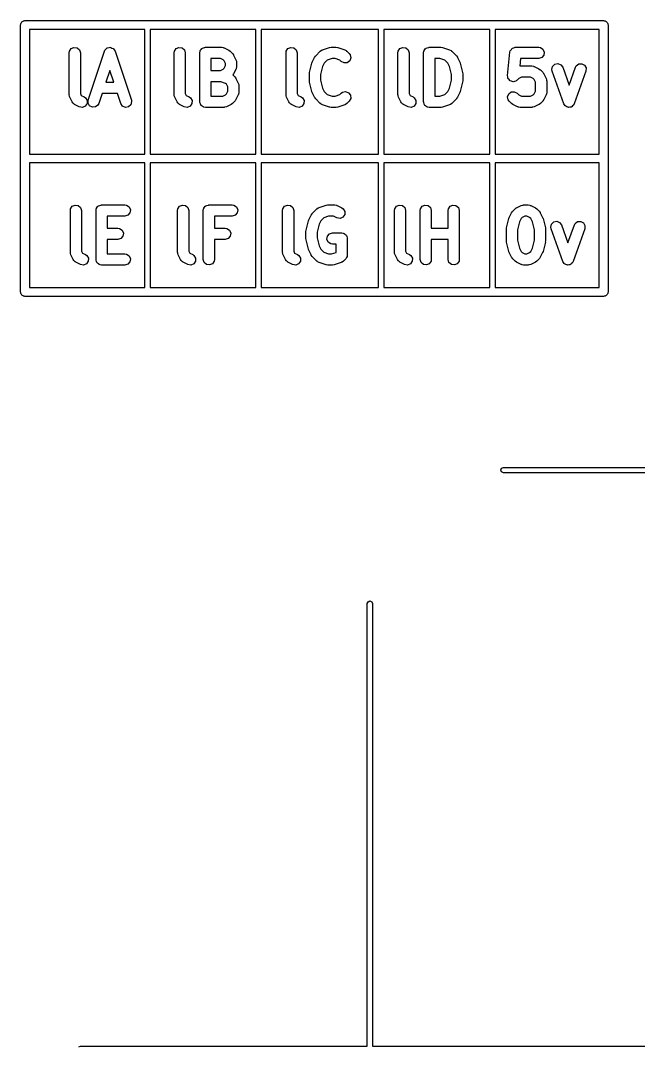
# Model space of a CAD drawing. Extents: x -3.77 to 3.77, y 0.07 to 7.77.
# Drawn here: x -1.274 to -0.727, y 6.498 to 7.406 of the extents above; entities that cross this region are included whole.
import ezdxf

# ---------------------------------------------------------------- set-up
doc = ezdxf.new("R2010")
doc.units = 0
doc.header["$MEASUREMENT"] = 0
doc.layers.add('BLACK', color=7, linetype='CONTINUOUS')

msp = doc.modelspace()

# ---------------------------------------------------------------- linework, layer by layer
at = {"layer": 'BLACK', "linetype": 'CONTINUOUS'}
for p, q in [((-1.27237, 7.40426), (-1.272, 7.40476)), ((-1.272, 7.40476), (-1.27141, 7.40495)), ((-1.27141, 7.40495), (-1.2709, 7.40532)), ((-1.2709, 7.40532), (-1.27028, 7.40532)), ((-1.27028, 7.40532), (-1.26969, 7.40551)), ((-1.26969, 7.40551), (-0.757874, 7.40551)), ((-0.757874, 7.40551), (-0.757281, 7.40532)), ((-0.757281, 7.40532), (-0.756657, 7.40532)), ((-0.756657, 7.40532), (-0.756153, 7.40495)), ((-0.756153, 7.40495), (-0.75556, 7.40476)), ((-0.75556, 7.40476), (-0.755193, 7.40426)), ((-1.27362, 7.40157), (-1.27343, 7.40217)), ((-1.27362, 7.16535), (-1.27362, 7.40157)), ((-1.27343, 7.40279), (-1.27306, 7.4033)), ((-1.27343, 7.40217), (-1.27343, 7.40279)), ((-1.27306, 7.4033), (-1.27287, 7.40389)), ((-1.27287, 7.40389), (-1.27237, 7.40426)), ((-1.26575, 7.39764), (-1.26575, 7.2874)), ((-1.16378, 7.39764), (-1.26575, 7.39764)), ((-1.16378, 7.2874), (-1.16378, 7.39764)), ((-1.15906, 7.39764), (-1.15906, 7.2874)), ((-1.06535, 7.39764), (-1.15906, 7.39764)), ((-1.06535, 7.2874), (-1.06535, 7.39764)), ((-1.06063, 7.39764), (-1.06063, 7.2874)), ((-0.957087, 7.39764), (-1.06063, 7.39764)), ((-0.957087, 7.2874), (-0.957087, 7.39764)), ((-0.952362, 7.39764), (-0.952362, 7.2874)), ((-0.858661, 7.39764), (-0.952362, 7.39764)), ((-0.858661, 7.2874), (-0.858661, 7.39764)), ((-0.853937, 7.39764), (-0.853937, 7.2874)), ((-0.761811, 7.39764), (-0.853937, 7.39764)), ((-0.761811, 7.2874), (-0.761811, 7.39764)), ((-0.755193, 7.40426), (-0.754689, 7.40389)), ((-0.754689, 7.40389), (-0.754496, 7.4033)), ((-0.754496, 7.4033), (-0.75413, 7.40279)), ((-0.75413, 7.40279), (-0.75413, 7.40217)), ((-0.75413, 7.40217), (-0.753937, 7.40157)), ((-0.753937, 7.40157), (-0.753937, 7.16535)), ((-1.23055, 7.3769), (-1.23035, 7.3783)), ((-1.23035, 7.3783), (-1.22884, 7.38063)), ((-1.22884, 7.38063), (-1.22632, 7.38178)), ((-1.22632, 7.38178), (-1.22358, 7.38138)), ((-1.22358, 7.38138), (-1.22149, 7.37956)), ((-1.22149, 7.37956), (-1.22071, 7.3769)), ((-1.2138, 7.33515), (-1.19936, 7.37846)), ((-1.19936, 7.37846), (-1.19897, 7.37925)), ((-1.19897, 7.37925), (-1.19892, 7.37942)), ((-1.19892, 7.37942), (-1.19884, 7.3795)), ((-1.19884, 7.3795), (-1.19873, 7.37972)), ((-1.19873, 7.37972), (-1.19778, 7.38048)), ((-1.19778, 7.38048), (-1.19689, 7.38131)), ((-1.19689, 7.38131), (-1.19671, 7.38134)), ((-1.19671, 7.38134), (-1.19657, 7.38146)), ((-1.19657, 7.38146), (-1.19536, 7.38158)), ((-1.19536, 7.38158), (-1.19417, 7.3818)), ((-1.19417, 7.3818), (-1.194, 7.38173)), ((-1.194, 7.38173), (-1.19381, 7.38175)), ((-1.19381, 7.38175), (-1.19273, 7.3812)), ((-1.19273, 7.3812), (-1.19161, 7.38074)), ((-1.19161, 7.38074), (-1.1915, 7.38058)), ((-1.1915, 7.38058), (-1.19134, 7.3805)), ((-1.19134, 7.3805), (-1.19072, 7.37946)), ((-1.19072, 7.37946), (-1.19003, 7.37846)), ((-1.19003, 7.37846), (-1.17559, 7.33515)), ((-1.13775, 7.3769), (-1.13755, 7.3783)), ((-1.13755, 7.3783), (-1.13604, 7.38063)), ((-1.13604, 7.38063), (-1.13352, 7.38178)), ((-1.13352, 7.38178), (-1.13078, 7.38138)), ((-1.13078, 7.38138), (-1.12869, 7.37956)), ((-1.12869, 7.37956), (-1.12791, 7.3769)), ((-1.11506, 7.3769), (-1.11486, 7.3783)), ((-1.11486, 7.3783), (-1.11467, 7.3786)), ((-1.11467, 7.3786), (-1.11462, 7.37895)), ((-1.11462, 7.37895), (-1.11393, 7.37975)), ((-1.11393, 7.37975), (-1.11336, 7.38063)), ((-1.11336, 7.38063), (-1.11303, 7.38078)), ((-1.11303, 7.38078), (-1.1128, 7.38105)), ((-1.1128, 7.38105), (-1.11179, 7.38134)), ((-1.11179, 7.38134), (-1.11084, 7.38178)), ((-1.11084, 7.38178), (-1.11048, 7.38173)), ((-1.11048, 7.38173), (-1.11014, 7.38183)), ((-1.11014, 7.38183), (-1.09571, 7.38183)), ((-1.09571, 7.38183), (-1.09431, 7.38162)), ((-1.09431, 7.38162), (-1.09394, 7.38138)), ((-1.09394, 7.38138), (-1.09351, 7.38131)), ((-1.09351, 7.38131), (-1.08938, 7.37924)), ((-1.08938, 7.37924), (-1.08822, 7.37844)), ((-1.08822, 7.37844), (-1.08818, 7.37836)), ((-1.08818, 7.37836), (-1.0881, 7.37832)), ((-1.0881, 7.37832), (-1.08604, 7.37626)), ((-1.03876, 7.3769), (-1.03856, 7.3783)), ((-1.03856, 7.3783), (-1.03706, 7.38063)), ((-1.03706, 7.38063), (-1.03453, 7.38178)), ((-1.03453, 7.38178), (-1.03179, 7.38138)), ((-1.03179, 7.38138), (-1.0297, 7.37956)), ((-1.0297, 7.37956), (-1.02892, 7.3769)), ((-1.01257, 7.3742), (-1.00845, 7.37832)), ((-1.00845, 7.37832), (-1.00732, 7.37917)), ((-1.00732, 7.37917), (-1.00689, 7.37926)), ((-1.00689, 7.37926), (-1.00652, 7.37951)), ((-1.00652, 7.37951), (-1.00034, 7.38157)), ((-1.00034, 7.38157), (-0.998948, 7.38182)), ((-0.998948, 7.38182), (-0.998864, 7.3818)), ((-0.998864, 7.3818), (-0.998781, 7.38183)), ((-0.998781, 7.38183), (-0.994657, 7.38183)), ((-0.994657, 7.38183), (-0.993259, 7.38162)), ((-0.993259, 7.38162), (-0.993187, 7.38158)), ((-0.993187, 7.38158), (-0.993101, 7.38157)), ((-0.993101, 7.38157), (-0.986914, 7.37951)), ((-0.986914, 7.37951), (-0.985652, 7.37888)), ((-0.985652, 7.37888), (-0.985377, 7.37853)), ((-0.985377, 7.37853), (-0.98499, 7.37832)), ((-0.98499, 7.37832), (-0.982928, 7.37626)), ((-0.939773, 7.3769), (-0.939571, 7.3783)), ((-0.939571, 7.3783), (-0.938068, 7.38063)), ((-0.938068, 7.38063), (-0.935545, 7.38178)), ((-0.935545, 7.38178), (-0.932803, 7.38138)), ((-0.932803, 7.38138), (-0.930711, 7.37956)), ((-0.930711, 7.37956), (-0.929931, 7.3769)), ((-0.917089, 7.3769), (-0.916886, 7.3783)), ((-0.916886, 7.3783), (-0.916693, 7.3786)), ((-0.916693, 7.3786), (-0.916642, 7.37895)), ((-0.916642, 7.37895), (-0.915953, 7.37975)), ((-0.915953, 7.37975), (-0.915383, 7.38063)), ((-0.915383, 7.38063), (-0.915059, 7.38078)), ((-0.915059, 7.38078), (-0.914826, 7.38105)), ((-0.914826, 7.38105), (-0.913817, 7.38134)), ((-0.913817, 7.38134), (-0.912861, 7.38178)), ((-0.912861, 7.38178), (-0.912509, 7.38173)), ((-0.912509, 7.38173), (-0.912167, 7.38183)), ((-0.912167, 7.38183), (-0.901856, 7.38183)), ((-0.901856, 7.38183), (-0.900458, 7.38162)), ((-0.900458, 7.38162), (-0.900386, 7.38158)), ((-0.900386, 7.38158), (-0.9003, 7.38157)), ((-0.9003, 7.38157), (-0.894113, 7.37951)), ((-0.894113, 7.37951), (-0.892851, 7.37888)), ((-0.892851, 7.37888), (-0.892576, 7.37853)), ((-0.892576, 7.37853), (-0.892189, 7.37832)), ((-0.892189, 7.37832), (-0.888065, 7.3742)), ((-0.840761, 7.37739), (-0.84042, 7.37877)), ((-0.84042, 7.37877), (-0.840354, 7.37885)), ((-0.840354, 7.37885), (-0.840339, 7.37895)), ((-0.840339, 7.37895), (-0.839495, 7.37993)), ((-0.839495, 7.37993), (-0.838693, 7.38093)), ((-0.838693, 7.38093), (-0.838593, 7.38097)), ((-0.838593, 7.38097), (-0.838523, 7.38105)), ((-0.838523, 7.38105), (-0.837289, 7.38141)), ((-0.837289, 7.38141), (-0.836069, 7.38182)), ((-0.836069, 7.38182), (-0.835966, 7.3818)), ((-0.835966, 7.3818), (-0.835864, 7.38183)), ((-0.835864, 7.38183), (-0.815242, 7.38183)), ((-0.815242, 7.38183), (-0.813844, 7.38162)), ((-0.813844, 7.38162), (-0.811516, 7.38012)), ((-0.811516, 7.38012), (-0.81037, 7.3776)), ((-0.81037, 7.3776), (-0.810767, 7.37486)), ((-1.23055, 7.33978), (-1.23055, 7.3769)), ((-1.22071, 7.3769), (-1.22071, 7.34095)), ((-1.13775, 7.33978), (-1.13775, 7.3769)), ((-1.12791, 7.3769), (-1.12791, 7.34095)), ((-1.11506, 7.3336), (-1.11506, 7.3769)), ((-1.10522, 7.37198), (-1.10522, 7.3612)), ((-1.09687, 7.37198), (-1.10522, 7.37198)), ((-1.0945, 7.3708), (-1.09687, 7.37198)), ((-1.09356, 7.36987), (-1.0945, 7.3708)), ((-1.09238, 7.36749), (-1.09356, 7.36987)), ((-1.08604, 7.37626), (-1.0852, 7.37513)), ((-1.0852, 7.37513), (-1.08518, 7.37504)), ((-1.08518, 7.37504), (-1.08512, 7.37498)), ((-1.08512, 7.37498), (-1.08306, 7.37086)), ((-1.08306, 7.37086), (-1.08261, 7.36952)), ((-1.08261, 7.36952), (-1.08266, 7.36908)), ((-1.08266, 7.36908), (-1.08254, 7.36866)), ((-1.08254, 7.36866), (-1.08254, 7.36453)), ((-1.03876, 7.33978), (-1.03876, 7.3769)), ((-1.02892, 7.3769), (-1.02892, 7.34095)), ((-1.01593, 7.36779), (-1.01559, 7.36862)), ((-1.01559, 7.36862), (-1.01556, 7.36879)), ((-1.01556, 7.36879), (-1.01349, 7.37292)), ((-1.01349, 7.37292), (-1.01269, 7.37408)), ((-1.01269, 7.37408), (-1.01261, 7.37412)), ((-1.01261, 7.37412), (-1.01257, 7.3742)), ((-1.00231, 7.37054), (-1.00505, 7.3678)), ((-0.997983, 7.37198), (-1.00231, 7.37054)), ((-0.995455, 7.37198), (-0.997983, 7.37198)), ((-0.991129, 7.37054), (-0.995455, 7.37198)), ((-0.989888, 7.3693), (-0.991129, 7.37054)), ((-0.987456, 7.36797), (-0.989888, 7.3693)), ((-0.982472, 7.36983), (-0.984692, 7.36817)), ((-0.982928, 7.37626), (-0.982083, 7.37513)), ((-0.9815, 7.37242), (-0.982472, 7.36983)), ((-0.982083, 7.37513), (-0.9815, 7.37242)), ((-0.939773, 7.33978), (-0.939773, 7.3769)), ((-0.929931, 7.3769), (-0.929931, 7.34095)), ((-0.917089, 7.3336), (-0.917089, 7.3769)), ((-0.907246, 7.37198), (-0.907246, 7.33852)), ((-0.902655, 7.37198), (-0.907246, 7.37198)), ((-0.898328, 7.37054), (-0.902655, 7.37198)), ((-0.895589, 7.3678), (-0.898328, 7.37054)), ((-0.888065, 7.3742), (-0.88722, 7.37307)), ((-0.88722, 7.37307), (-0.887202, 7.37298)), ((-0.887202, 7.37298), (-0.887143, 7.37292)), ((-0.887143, 7.37292), (-0.885081, 7.36879)), ((-0.885081, 7.36879), (-0.884798, 7.36794)), ((-0.842823, 7.35677), (-0.840761, 7.37739)), ((-0.831411, 7.37198), (-0.832086, 7.36523)), ((-0.815242, 7.37198), (-0.831411, 7.37198)), ((-0.812583, 7.37276), (-0.815242, 7.37198)), ((-0.810767, 7.37486), (-0.812583, 7.37276)), ((-1.19469, 7.36134), (-1.19818, 7.35089)), ((-1.19121, 7.35089), (-1.19469, 7.36134)), ((-1.10522, 7.3612), (-1.09687, 7.3612)), ((-1.09687, 7.3612), (-1.0945, 7.36239)), ((-1.0945, 7.36239), (-1.09356, 7.36332)), ((-1.09356, 7.36332), (-1.09238, 7.36569)), ((-1.09238, 7.36569), (-1.09238, 7.36749)), ((-1.08306, 7.36233), (-1.08512, 7.35821)), ((-1.08298, 7.36276), (-1.08306, 7.36233)), ((-1.08274, 7.36313), (-1.08298, 7.36276)), ((-1.08254, 7.36453), (-1.08274, 7.36313)), ((-1.01814, 7.35834), (-1.01799, 7.3594)), ((-1.01799, 7.35954), (-1.01593, 7.36779)), ((-1.01799, 7.3594), (-1.01799, 7.35954)), ((-1.00651, 7.36488), (-1.0083, 7.35774)), ((-1.00505, 7.3678), (-1.00651, 7.36488)), ((-0.984692, 7.36817), (-0.987456, 7.36797)), ((-0.894126, 7.36488), (-0.895589, 7.3678)), ((-0.892342, 7.35774), (-0.894126, 7.36488)), ((-0.884798, 7.36794), (-0.884708, 7.36779)), ((-0.884708, 7.36779), (-0.882646, 7.35954)), ((-0.882646, 7.35954), (-0.882539, 7.35848)), ((-0.832086, 7.36523), (-0.83174, 7.36533)), ((-0.83174, 7.36533), (-0.821429, 7.36533)), ((-0.821429, 7.36533), (-0.820031, 7.36513)), ((-0.820031, 7.36513), (-0.819661, 7.36489)), ((-0.819661, 7.36489), (-0.819228, 7.36481)), ((-0.819228, 7.36481), (-0.815103, 7.36275)), ((-0.815103, 7.36275), (-0.813944, 7.36194)), ((-0.813944, 7.36194), (-0.8139, 7.36187)), ((-0.8139, 7.36187), (-0.813824, 7.36182)), ((-0.813824, 7.36182), (-0.811762, 7.35976)), ((-0.811762, 7.35976), (-0.810917, 7.35863)), ((-0.803658, 7.3622), (-0.803025, 7.3649)), ((-0.803379, 7.36081), (-0.803658, 7.3622)), ((-0.793067, 7.33194), (-0.803379, 7.36081)), ((-0.803025, 7.3649), (-0.801036, 7.36682)), ((-0.801036, 7.36682), (-0.79832, 7.36737)), ((-0.79832, 7.36737), (-0.795738, 7.36637)), ((-0.795738, 7.36637), (-0.794109, 7.36412)), ((-0.794109, 7.36412), (-0.788433, 7.34823)), ((-0.788433, 7.34823), (-0.782756, 7.36412)), ((-0.773487, 7.36081), (-0.783798, 7.33194)), ((-0.782756, 7.36412), (-0.782095, 7.36537)), ((-0.782095, 7.36537), (-0.779897, 7.36706)), ((-0.779897, 7.36706), (-0.777136, 7.36729)), ((-0.777136, 7.36729), (-0.774687, 7.36599)), ((-0.774687, 7.36599), (-0.773327, 7.36358)), ((-0.773327, 7.36358), (-0.773487, 7.36081)), ((-1.19818, 7.35089), (-1.19121, 7.35089)), ((-1.10522, 7.35136), (-1.10522, 7.33852)), ((-1.09651, 7.35136), (-1.10522, 7.35136)), ((-1.09218, 7.34992), (-1.09651, 7.35136)), ((-1.08512, 7.35821), (-1.0857, 7.35736)), ((-1.0857, 7.35736), (-1.08398, 7.35564)), ((-1.08398, 7.35564), (-1.08313, 7.35451)), ((-1.08313, 7.35451), (-1.08311, 7.35442)), ((-1.08311, 7.35442), (-1.08306, 7.35436)), ((-1.08306, 7.35436), (-1.08099, 7.35023)), ((-1.08099, 7.35023), (-1.08055, 7.34889)), ((-1.01814, 7.35216), (-1.01814, 7.35834)), ((-1.0181, 7.35202), (-1.01814, 7.35216)), ((-1.01799, 7.35096), (-1.0181, 7.35202)), ((-1.01593, 7.34272), (-1.01799, 7.35096)), ((-1.0083, 7.35774), (-1.0083, 7.35276)), ((-1.0083, 7.35276), (-1.00651, 7.34563)), ((-0.894126, 7.34563), (-0.892342, 7.35276)), ((-0.892342, 7.35276), (-0.892342, 7.35774)), ((-0.882646, 7.35096), (-0.884708, 7.34272)), ((-0.882499, 7.35216), (-0.882652, 7.35111)), ((-0.882652, 7.35111), (-0.882646, 7.35096)), ((-0.882539, 7.35848), (-0.882499, 7.35834)), ((-0.882499, 7.35834), (-0.882499, 7.35216)), ((-0.842618, 7.35568), (-0.842823, 7.35677)), ((-0.842539, 7.35457), (-0.842618, 7.35568)), ((-0.842365, 7.35433), (-0.842539, 7.35457)), ((-0.842312, 7.35405), (-0.842365, 7.35433)), ((-0.841548, 7.35324), (-0.842312, 7.35405)), ((-0.840881, 7.35235), (-0.841548, 7.35324)), ((-0.840609, 7.35224), (-0.840881, 7.35235)), ((-0.84041, 7.35203), (-0.840609, 7.35224)), ((-0.83933, 7.35177), (-0.84041, 7.35203)), ((-0.838287, 7.35137), (-0.83933, 7.35177)), ((-0.838003, 7.35144), (-0.838287, 7.35137)), ((-0.837721, 7.35137), (-0.838003, 7.35144)), ((-0.836667, 7.35172), (-0.837721, 7.35137)), ((-0.835578, 7.35196), (-0.836667, 7.35172)), ((-0.835247, 7.3522), (-0.835578, 7.35196)), ((-0.835098, 7.35226), (-0.835247, 7.3522)), ((-0.834977, 7.35241), (-0.835098, 7.35226)), ((-0.834447, 7.3528), (-0.834977, 7.35241)), ((-0.832949, 7.3543), (-0.834447, 7.3528)), ((-0.830578, 7.35549), (-0.832949, 7.3543)), ((-0.82259, 7.35549), (-0.830578, 7.35549)), ((-0.820219, 7.3543), (-0.82259, 7.35549)), ((-0.819286, 7.35337), (-0.820219, 7.3543)), ((-0.818101, 7.351), (-0.819286, 7.35337)), ((-0.818101, 7.34301), (-0.818101, 7.351)), ((-0.810917, 7.35863), (-0.810899, 7.35855)), ((-0.810899, 7.35855), (-0.81084, 7.35848)), ((-0.81084, 7.35848), (-0.808778, 7.35436)), ((-0.808778, 7.35436), (-0.808334, 7.35302)), ((-0.808334, 7.35302), (-0.808382, 7.35258)), ((-0.808382, 7.35258), (-0.808258, 7.35216)), ((-0.808258, 7.35216), (-0.808258, 7.34185)), ((-1.0915, 7.34924), (-1.09218, 7.34992)), ((-1.09032, 7.34687), (-1.0915, 7.34924)), ((-1.0915, 7.34064), (-1.09032, 7.34301)), ((-1.09032, 7.34301), (-1.09032, 7.34687)), ((-1.08047, 7.34185), (-1.08068, 7.34045)), ((-1.08055, 7.34889), (-1.0806, 7.34846)), ((-1.0806, 7.34846), (-1.08047, 7.34803)), ((-1.08047, 7.34803), (-1.08047, 7.34185)), ((-1.01584, 7.34256), (-1.01593, 7.34272)), ((-1.01556, 7.34171), (-1.01584, 7.34256)), ((-1.01349, 7.33758), (-1.01556, 7.34171)), ((-1.00651, 7.34563), (-1.00505, 7.3427)), ((-1.00505, 7.3427), (-1.00231, 7.33996)), ((-0.991129, 7.33996), (-0.989888, 7.3412)), ((-0.989888, 7.3412), (-0.988756, 7.34205)), ((-0.988756, 7.34205), (-0.986048, 7.34263)), ((-0.986048, 7.34263), (-0.983453, 7.34166)), ((-0.983453, 7.34166), (-0.981795, 7.33944)), ((-0.898328, 7.33996), (-0.895589, 7.3427)), ((-0.895589, 7.3427), (-0.894126, 7.34563)), ((-0.885081, 7.34171), (-0.887143, 7.33758)), ((-0.885049, 7.34188), (-0.885081, 7.34171)), ((-0.884708, 7.34272), (-0.885049, 7.34188)), ((-0.841862, 7.34068), (-0.839642, 7.34233)), ((-0.839642, 7.34233), (-0.836878, 7.34253)), ((-0.836878, 7.34253), (-0.834447, 7.3412)), ((-0.834447, 7.3412), (-0.832949, 7.3397)), ((-0.819286, 7.34064), (-0.818101, 7.34301)), ((-0.808258, 7.34185), (-0.808461, 7.34045)), ((-1.23043, 7.33936), (-1.23055, 7.33978)), ((-1.23047, 7.33892), (-1.23043, 7.33936)), ((-1.23003, 7.33758), (-1.23047, 7.33892)), ((-1.22797, 7.33346), (-1.23003, 7.33758)), ((-1.22737, 7.33282), (-1.22797, 7.33346)), ((-1.22693, 7.33206), (-1.22737, 7.33282)), ((-1.2262, 7.33156), (-1.22693, 7.33206)), ((-1.22071, 7.34095), (-1.2199, 7.33933)), ((-1.2199, 7.33933), (-1.21724, 7.338)), ((-1.21724, 7.338), (-1.21608, 7.33719)), ((-1.21477, 7.33204), (-1.21636, 7.32976)), ((-1.21608, 7.33719), (-1.21467, 7.33481)), ((-1.21467, 7.33481), (-1.21477, 7.33204)), ((-1.2139, 7.33239), (-1.2138, 7.33515)), ((-1.21249, 7.33), (-1.2139, 7.33239)), ((-1.20446, 7.33204), (-1.2051, 7.33078)), ((-1.20146, 7.34105), (-1.20446, 7.33204)), ((-1.18793, 7.34105), (-1.20146, 7.34105)), ((-1.18493, 7.33204), (-1.18793, 7.34105)), ((-1.18335, 7.32977), (-1.18493, 7.33204)), ((-1.17534, 7.33376), (-1.17603, 7.33108)), ((-1.17559, 7.33515), (-1.17534, 7.33376)), ((-1.13762, 7.33936), (-1.13775, 7.33978)), ((-1.13767, 7.33892), (-1.13762, 7.33936)), ((-1.13723, 7.33758), (-1.13767, 7.33892)), ((-1.13517, 7.33346), (-1.13723, 7.33758)), ((-1.13457, 7.33282), (-1.13517, 7.33346)), ((-1.13413, 7.33206), (-1.13457, 7.33282)), ((-1.1334, 7.33156), (-1.13413, 7.33206)), ((-1.12791, 7.34095), (-1.1271, 7.33933)), ((-1.1271, 7.33933), (-1.12444, 7.338)), ((-1.12444, 7.338), (-1.12328, 7.33719)), ((-1.12197, 7.33204), (-1.12355, 7.32976)), ((-1.12328, 7.33719), (-1.12187, 7.33481)), ((-1.12187, 7.33481), (-1.12197, 7.33204)), ((-1.11496, 7.33326), (-1.11506, 7.3336)), ((-1.11501, 7.3329), (-1.11496, 7.33326)), ((-1.11458, 7.33195), (-1.11501, 7.3329)), ((-1.10522, 7.33852), (-1.09481, 7.33852)), ((-1.09481, 7.33852), (-1.09244, 7.3397)), ((-1.09244, 7.3397), (-1.0915, 7.34064)), ((-1.08604, 7.33218), (-1.08717, 7.33134)), ((-1.08398, 7.33424), (-1.08604, 7.33218)), ((-1.08394, 7.33432), (-1.08398, 7.33424)), ((-1.08386, 7.33436), (-1.08394, 7.33432)), ((-1.08306, 7.33552), (-1.08386, 7.33436)), ((-1.08099, 7.33965), (-1.08306, 7.33552)), ((-1.08092, 7.34008), (-1.08099, 7.33965)), ((-1.08068, 7.34045), (-1.08092, 7.34008)), ((-1.03864, 7.33936), (-1.03876, 7.33978)), ((-1.03869, 7.33892), (-1.03864, 7.33936)), ((-1.03824, 7.33758), (-1.03869, 7.33892)), ((-1.03618, 7.33346), (-1.03824, 7.33758)), ((-1.03558, 7.33282), (-1.03618, 7.33346)), ((-1.03514, 7.33206), (-1.03558, 7.33282)), ((-1.03442, 7.33156), (-1.03514, 7.33206)), ((-1.02892, 7.34095), (-1.02811, 7.33933)), ((-1.02811, 7.33933), (-1.02545, 7.338)), ((-1.02545, 7.338), (-1.02429, 7.33719)), ((-1.02298, 7.33204), (-1.02457, 7.32976)), ((-1.02429, 7.33719), (-1.02288, 7.33481)), ((-1.02288, 7.33481), (-1.02298, 7.33204)), ((-1.01344, 7.33752), (-1.01349, 7.33758)), ((-1.01342, 7.33744), (-1.01344, 7.33752)), ((-1.01257, 7.3363), (-1.01342, 7.33744)), ((-1.00845, 7.33218), (-1.01257, 7.3363)), ((-1.00806, 7.33197), (-1.00845, 7.33218)), ((-1.00231, 7.33996), (-0.997983, 7.33852)), ((-0.997983, 7.33852), (-0.995455, 7.33852)), ((-0.995455, 7.33852), (-0.991129, 7.33996)), ((-0.98499, 7.33218), (-0.986122, 7.33134)), ((-0.982928, 7.33424), (-0.98499, 7.33218)), ((-0.9816, 7.33667), (-0.982928, 7.33424)), ((-0.981795, 7.33944), (-0.9816, 7.33667)), ((-0.939649, 7.33936), (-0.939773, 7.33978)), ((-0.939697, 7.33892), (-0.939649, 7.33936)), ((-0.939254, 7.33758), (-0.939697, 7.33892)), ((-0.937191, 7.33346), (-0.939254, 7.33758)), ((-0.936595, 7.33282), (-0.937191, 7.33346)), ((-0.93615, 7.33206), (-0.936595, 7.33282)), ((-0.935428, 7.33156), (-0.93615, 7.33206)), ((-0.929931, 7.34095), (-0.929122, 7.33933)), ((-0.929122, 7.33933), (-0.926464, 7.338)), ((-0.926464, 7.338), (-0.925305, 7.33719)), ((-0.923997, 7.33204), (-0.925579, 7.32976)), ((-0.925305, 7.33719), (-0.923895, 7.33481)), ((-0.923895, 7.33481), (-0.923997, 7.33204)), ((-0.916988, 7.33326), (-0.917089, 7.3336)), ((-0.917039, 7.3329), (-0.916988, 7.33326)), ((-0.916604, 7.33195), (-0.917039, 7.3329)), ((-0.907246, 7.33852), (-0.902655, 7.33852)), ((-0.902655, 7.33852), (-0.898328, 7.33996)), ((-0.892189, 7.33218), (-0.893321, 7.33134)), ((-0.888065, 7.3363), (-0.892189, 7.33218)), ((-0.888024, 7.33638), (-0.888065, 7.3363)), ((-0.887949, 7.33642), (-0.888024, 7.33638)), ((-0.887143, 7.33758), (-0.887949, 7.33642)), ((-0.842835, 7.33808), (-0.841862, 7.34068)), ((-0.842251, 7.33537), (-0.842835, 7.33808)), ((-0.841406, 7.33424), (-0.842251, 7.33537)), ((-0.839344, 7.33218), (-0.841406, 7.33424)), ((-0.839269, 7.33214), (-0.839344, 7.33218)), ((-0.839225, 7.33206), (-0.839269, 7.33214)), ((-0.838065, 7.33126), (-0.839225, 7.33206)), ((-0.832949, 7.3397), (-0.830578, 7.33852)), ((-0.830578, 7.33852), (-0.82259, 7.33852)), ((-0.82259, 7.33852), (-0.820219, 7.3397)), ((-0.820219, 7.3397), (-0.819286, 7.34064)), ((-0.813824, 7.33218), (-0.814956, 7.33134)), ((-0.811762, 7.33424), (-0.813824, 7.33218)), ((-0.811721, 7.33432), (-0.811762, 7.33424)), ((-0.811646, 7.33436), (-0.811721, 7.33432)), ((-0.81084, 7.33552), (-0.811646, 7.33436)), ((-0.808778, 7.33965), (-0.81084, 7.33552)), ((-0.8087, 7.34008), (-0.808778, 7.33965)), ((-0.808461, 7.34045), (-0.8087, 7.34008)), ((-1.22608, 7.33143), (-1.2262, 7.33156)), ((-1.22597, 7.3314), (-1.22608, 7.33143)), ((-1.22577, 7.33126), (-1.22597, 7.3314)), ((-1.22164, 7.3292), (-1.22577, 7.33126)), ((-1.21892, 7.3287), (-1.22164, 7.3292)), ((-1.21636, 7.32976), (-1.21892, 7.3287)), ((-1.21001, 7.32876), (-1.21249, 7.33)), ((-1.20726, 7.32905), (-1.21001, 7.32876)), ((-1.2051, 7.33078), (-1.20726, 7.32905)), ((-1.18079, 7.3287), (-1.18335, 7.32977)), ((-1.17806, 7.32919), (-1.18079, 7.3287)), ((-1.17603, 7.33108), (-1.17806, 7.32919)), ((-1.13328, 7.33143), (-1.1334, 7.33156)), ((-1.13317, 7.3314), (-1.13328, 7.33143)), ((-1.13297, 7.33126), (-1.13317, 7.3314)), ((-1.12884, 7.3292), (-1.13297, 7.33126)), ((-1.12611, 7.3287), (-1.12884, 7.3292)), ((-1.12355, 7.32976), (-1.12611, 7.3287)), ((-1.11428, 7.33094), (-1.11458, 7.33195)), ((-1.11402, 7.33071), (-1.11428, 7.33094)), ((-1.11387, 7.33038), (-1.11402, 7.33071)), ((-1.11298, 7.32981), (-1.11387, 7.33038)), ((-1.11219, 7.32912), (-1.11298, 7.32981)), ((-1.11184, 7.32907), (-1.11219, 7.32912)), ((-1.11154, 7.32888), (-1.11184, 7.32907)), ((-1.11014, 7.32868), (-1.11154, 7.32888)), ((-1.09364, 7.32868), (-1.11014, 7.32868)), ((-1.09322, 7.3288), (-1.09364, 7.32868)), ((-1.09278, 7.32875), (-1.09322, 7.3288)), ((-1.09144, 7.3292), (-1.09278, 7.32875)), ((-1.08732, 7.33126), (-1.09144, 7.3292)), ((-1.08726, 7.33132), (-1.08732, 7.33126)), ((-1.08717, 7.33134), (-1.08726, 7.33132)), ((-1.03429, 7.33143), (-1.03442, 7.33156)), ((-1.03419, 7.3314), (-1.03429, 7.33143)), ((-1.03398, 7.33126), (-1.03419, 7.3314)), ((-1.02985, 7.3292), (-1.03398, 7.33126)), ((-1.02713, 7.3287), (-1.02985, 7.3292)), ((-1.02457, 7.32976), (-1.02713, 7.3287)), ((-1.00779, 7.33163), (-1.00806, 7.33197)), ((-1.00652, 7.33099), (-1.00779, 7.33163)), ((-1.00034, 7.32893), (-1.00652, 7.33099)), ((-1.00025, 7.32893), (-1.00034, 7.32893)), ((-1.00018, 7.32888), (-1.00025, 7.32893)), ((-0.998781, 7.32868), (-1.00018, 7.32888)), ((-0.994657, 7.32868), (-0.998781, 7.32868)), ((-0.994574, 7.3287), (-0.994657, 7.32868)), ((-0.994491, 7.32868), (-0.994574, 7.3287)), ((-0.993101, 7.32893), (-0.994491, 7.32868)), ((-0.986914, 7.33099), (-0.993101, 7.32893)), ((-0.986552, 7.33124), (-0.986914, 7.33099)), ((-0.986122, 7.33134), (-0.986552, 7.33124)), ((-0.935305, 7.33143), (-0.935428, 7.33156)), ((-0.935198, 7.3314), (-0.935305, 7.33143)), ((-0.934991, 7.33126), (-0.935198, 7.3314)), ((-0.930866, 7.3292), (-0.934991, 7.33126)), ((-0.928139, 7.3287), (-0.930866, 7.3292)), ((-0.925579, 7.32976), (-0.928139, 7.3287)), ((-0.916309, 7.33094), (-0.916604, 7.33195)), ((-0.91604, 7.33071), (-0.916309, 7.33094)), ((-0.915893, 7.33038), (-0.91604, 7.33071)), ((-0.91501, 7.32981), (-0.915893, 7.33038)), ((-0.914216, 7.32912), (-0.91501, 7.32981)), ((-0.913864, 7.32907), (-0.914216, 7.32912)), ((-0.913565, 7.32888), (-0.913864, 7.32907)), ((-0.912167, 7.32868), (-0.913565, 7.32888)), ((-0.901856, 7.32868), (-0.912167, 7.32868)), ((-0.901773, 7.3287), (-0.901856, 7.32868)), ((-0.90169, 7.32868), (-0.901773, 7.3287)), ((-0.9003, 7.32893), (-0.90169, 7.32868)), ((-0.894113, 7.33099), (-0.9003, 7.32893)), ((-0.893751, 7.33124), (-0.894113, 7.33099)), ((-0.893321, 7.33134), (-0.893751, 7.33124)), ((-0.833941, 7.3292), (-0.838065, 7.33126)), ((-0.833507, 7.32912), (-0.833941, 7.3292)), ((-0.833138, 7.32888), (-0.833507, 7.32912)), ((-0.83174, 7.32868), (-0.833138, 7.32888)), ((-0.821429, 7.32868), (-0.83174, 7.32868)), ((-0.821006, 7.3288), (-0.821429, 7.32868)), ((-0.820569, 7.32875), (-0.821006, 7.3288)), ((-0.819228, 7.3292), (-0.820569, 7.32875)), ((-0.815103, 7.33126), (-0.819228, 7.3292)), ((-0.81504, 7.33132), (-0.815103, 7.33126)), ((-0.814956, 7.33134), (-0.81504, 7.33132)), ((-0.792413, 7.33104), (-0.793067, 7.33194)), ((-0.791867, 7.33007), (-0.792413, 7.33104)), ((-0.79161, 7.32994), (-0.791867, 7.33007)), ((-0.791439, 7.3297), (-0.79161, 7.32994)), ((-0.790402, 7.3293), (-0.791439, 7.3297)), ((-0.789418, 7.32878), (-0.790402, 7.3293)), ((-0.789128, 7.3288), (-0.789418, 7.32878)), ((-0.788857, 7.32869), (-0.789128, 7.3288)), ((-0.787766, 7.32891), (-0.788857, 7.32869)), ((-0.786657, 7.32901), (-0.787766, 7.32891)), ((-0.786426, 7.32918), (-0.786657, 7.32901)), ((-0.786141, 7.32924), (-0.786426, 7.32918)), ((-0.785342, 7.33002), (-0.786141, 7.32924)), ((-0.784459, 7.33069), (-0.785342, 7.33002)), ((-0.784265, 7.33106), (-0.784459, 7.33069)), ((-0.784151, 7.33117), (-0.784265, 7.33106)), ((-0.784107, 7.33136), (-0.784151, 7.33117)), ((-0.783798, 7.33194), (-0.784107, 7.33136)), ((-1.26575, 7.2874), (-1.16378, 7.2874)), ((-1.15906, 7.2874), (-1.06535, 7.2874)), ((-1.06063, 7.2874), (-0.957087, 7.2874)), ((-0.952362, 7.2874), (-0.858661, 7.2874)), ((-0.853937, 7.2874), (-0.761811, 7.2874)), ((-1.26575, 7.27953), (-1.26575, 7.16929)), ((-1.16378, 7.27953), (-1.26575, 7.27953)), ((-1.16378, 7.16929), (-1.16378, 7.27953)), ((-1.15906, 7.27953), (-1.15906, 7.16929)), ((-1.06535, 7.27953), (-1.15906, 7.27953)), ((-1.06535, 7.16929), (-1.06535, 7.27953)), ((-1.06063, 7.27953), (-1.06063, 7.16929)), ((-0.957087, 7.27953), (-1.06063, 7.27953)), ((-0.957087, 7.16929), (-0.957087, 7.27953)), ((-0.952362, 7.27953), (-0.952362, 7.16929)), ((-0.858661, 7.27953), (-0.952362, 7.27953)), ((-0.858661, 7.16929), (-0.858661, 7.27953)), ((-0.853937, 7.27953), (-0.853937, 7.16929)), ((-0.761811, 7.27953), (-0.853937, 7.27953)), ((-0.761811, 7.16929), (-0.761811, 7.27953)), ((-1.22781, 7.24118), (-1.22529, 7.24233)), ((-1.22529, 7.24233), (-1.22255, 7.24193)), ((-1.22255, 7.24193), (-1.22046, 7.24011)), ((-1.20513, 7.24118), (-1.2048, 7.24133)), ((-1.2048, 7.24133), (-1.20457, 7.2416)), ((-1.20457, 7.2416), (-1.20356, 7.24189)), ((-1.20356, 7.24189), (-1.20261, 7.24233)), ((-1.20261, 7.24233), (-1.20225, 7.24228)), ((-1.20225, 7.24228), (-1.20191, 7.24238)), ((-1.20191, 7.24238), (-1.18129, 7.24238)), ((-1.18129, 7.24238), (-1.17989, 7.24217)), ((-1.17989, 7.24217), (-1.17756, 7.24067)), ((-1.13295, 7.24118), (-1.13043, 7.24233)), ((-1.13043, 7.24233), (-1.12769, 7.24193)), ((-1.12769, 7.24193), (-1.12559, 7.24011)), ((-1.11026, 7.24118), (-1.10994, 7.24133)), ((-1.10994, 7.24133), (-1.10971, 7.2416)), ((-1.10971, 7.2416), (-1.1087, 7.24189)), ((-1.1087, 7.24189), (-1.10774, 7.24233)), ((-1.10774, 7.24233), (-1.10739, 7.24228)), ((-1.10739, 7.24228), (-1.10705, 7.24238)), ((-1.10705, 7.24238), (-1.08643, 7.24238)), ((-1.08643, 7.24238), (-1.08503, 7.24217)), ((-1.08503, 7.24217), (-1.0827, 7.24067)), ((-1.04015, 7.24118), (-1.03763, 7.24233)), ((-1.03763, 7.24233), (-1.03488, 7.24193)), ((-1.03488, 7.24193), (-1.03279, 7.24011)), ((-1.00962, 7.24006), (-1.00343, 7.24212)), ((-1.00343, 7.24212), (-1.00204, 7.24237)), ((-1.00204, 7.24237), (-1.00196, 7.24235)), ((-1.00196, 7.24235), (-1.00187, 7.24238)), ((-1.00187, 7.24238), (-0.995688, 7.24238)), ((-0.995688, 7.24238), (-0.99429, 7.24217)), ((-0.99429, 7.24217), (-0.993921, 7.24194)), ((-0.993921, 7.24194), (-0.993487, 7.24186)), ((-0.993487, 7.24186), (-0.989363, 7.2398)), ((-0.941161, 7.24118), (-0.938639, 7.24233)), ((-0.938639, 7.24233), (-0.935897, 7.24193)), ((-0.935897, 7.24193), (-0.933804, 7.24011)), ((-0.918476, 7.24118), (-0.915954, 7.24233)), ((-0.915954, 7.24233), (-0.913212, 7.24193)), ((-0.913212, 7.24193), (-0.911119, 7.24011)), ((-0.893729, 7.24118), (-0.891207, 7.24233)), ((-0.891207, 7.24233), (-0.888465, 7.24193)), ((-0.888465, 7.24193), (-0.886372, 7.24011)), ((-0.834972, 7.2398), (-0.830847, 7.24186)), ((-0.830847, 7.24186), (-0.829507, 7.2423)), ((-0.829507, 7.2423), (-0.829069, 7.24225)), ((-0.829069, 7.24225), (-0.828646, 7.24238)), ((-0.828646, 7.24238), (-0.824522, 7.24238)), ((-0.824522, 7.24238), (-0.823124, 7.24217)), ((-0.823124, 7.24217), (-0.822754, 7.24194)), ((-0.822754, 7.24194), (-0.822321, 7.24186)), ((-0.822321, 7.24186), (-0.818197, 7.2398)), ((-1.22952, 7.23746), (-1.22932, 7.23885)), ((-1.22952, 7.20034), (-1.22952, 7.23746)), ((-1.22932, 7.23885), (-1.22781, 7.24118)), ((-1.22046, 7.24011), (-1.21968, 7.23746)), ((-1.21968, 7.23746), (-1.21968, 7.2015)), ((-1.20683, 7.23746), (-1.20663, 7.23885)), ((-1.20683, 7.19415), (-1.20683, 7.23746)), ((-1.20663, 7.23885), (-1.20644, 7.23915)), ((-1.20644, 7.23915), (-1.20639, 7.2395)), ((-1.20639, 7.2395), (-1.2057, 7.2403)), ((-1.2057, 7.2403), (-1.20513, 7.24118)), ((-1.18129, 7.23253), (-1.19699, 7.23253)), ((-1.19699, 7.23253), (-1.19699, 7.22175)), ((-1.17863, 7.23331), (-1.18129, 7.23253)), ((-1.17682, 7.23541), (-1.17863, 7.23331)), ((-1.17756, 7.24067), (-1.17642, 7.23815)), ((-1.17642, 7.23815), (-1.17682, 7.23541)), ((-1.13466, 7.23746), (-1.13445, 7.23885)), ((-1.13466, 7.20034), (-1.13466, 7.23746)), ((-1.13445, 7.23885), (-1.13295, 7.24118)), ((-1.12559, 7.24011), (-1.12481, 7.23746)), ((-1.12481, 7.23746), (-1.12481, 7.2015)), ((-1.11197, 7.23746), (-1.11177, 7.23885)), ((-1.11197, 7.19415), (-1.11197, 7.23746)), ((-1.11177, 7.23885), (-1.11157, 7.23915)), ((-1.11157, 7.23915), (-1.11152, 7.2395)), ((-1.11152, 7.2395), (-1.11083, 7.2403)), ((-1.11083, 7.2403), (-1.11026, 7.24118)), ((-1.08643, 7.23253), (-1.10213, 7.23253)), ((-1.10213, 7.23253), (-1.10213, 7.22175)), ((-1.08377, 7.23331), (-1.08643, 7.23253)), ((-1.08195, 7.23541), (-1.08377, 7.23331)), ((-1.0827, 7.24067), (-1.08155, 7.23815)), ((-1.08155, 7.23815), (-1.08195, 7.23541)), ((-1.04185, 7.23746), (-1.04165, 7.23885)), ((-1.04185, 7.20034), (-1.04185, 7.23746)), ((-1.04165, 7.23885), (-1.04015, 7.24118)), ((-1.03279, 7.24011), (-1.03201, 7.23746)), ((-1.03201, 7.23746), (-1.03201, 7.2015)), ((-1.01865, 7.22935), (-1.01659, 7.23347)), ((-1.01659, 7.23347), (-1.01578, 7.23463)), ((-1.01578, 7.23463), (-1.01571, 7.23467)), ((-1.01571, 7.23467), (-1.01567, 7.23475)), ((-1.01567, 7.23475), (-1.01154, 7.23887)), ((-1.01154, 7.23887), (-1.01041, 7.23972)), ((-1.01041, 7.23972), (-1.00998, 7.23981)), ((-1.00998, 7.23981), (-1.00962, 7.24006)), ((-1.00108, 7.23253), (-1.0054, 7.23109)), ((-0.99685, 7.23253), (-1.00108, 7.23253)), ((-0.993764, 7.23099), (-0.99685, 7.23253)), ((-0.989363, 7.2398), (-0.988203, 7.23899)), ((-0.986896, 7.23384), (-0.988478, 7.23156)), ((-0.988203, 7.23899), (-0.986793, 7.2366)), ((-0.986793, 7.2366), (-0.986896, 7.23384)), ((-0.942867, 7.23746), (-0.942664, 7.23885)), ((-0.942867, 7.20034), (-0.942867, 7.23746)), ((-0.942664, 7.23885), (-0.941161, 7.24118)), ((-0.933804, 7.24011), (-0.933024, 7.23746)), ((-0.933024, 7.23746), (-0.933024, 7.2015)), ((-0.920182, 7.23746), (-0.919979, 7.23885)), ((-0.920182, 7.19415), (-0.920182, 7.23746)), ((-0.919979, 7.23885), (-0.918476, 7.24118)), ((-0.911119, 7.24011), (-0.910339, 7.23746)), ((-0.910339, 7.23746), (-0.910339, 7.22175)), ((-0.895435, 7.23746), (-0.895232, 7.23885)), ((-0.895435, 7.22175), (-0.895435, 7.23746)), ((-0.895232, 7.23885), (-0.893729, 7.24118)), ((-0.886372, 7.24011), (-0.885592, 7.23746)), ((-0.885592, 7.23746), (-0.885592, 7.19415)), ((-0.841297, 7.23141), (-0.839235, 7.23553)), ((-0.839235, 7.23553), (-0.838429, 7.23669)), ((-0.838429, 7.23669), (-0.838354, 7.23674)), ((-0.838354, 7.23674), (-0.838313, 7.23681)), ((-0.838313, 7.23681), (-0.836251, 7.23887)), ((-0.836251, 7.23887), (-0.835119, 7.23972)), ((-0.835119, 7.23972), (-0.835035, 7.23974)), ((-0.835035, 7.23974), (-0.834972, 7.2398)), ((-0.827485, 7.23253), (-0.829856, 7.23135)), ((-0.825684, 7.23253), (-0.827485, 7.23253)), ((-0.823313, 7.23135), (-0.825684, 7.23253)), ((-0.818197, 7.2398), (-0.817037, 7.23899)), ((-0.817037, 7.23899), (-0.816993, 7.23891)), ((-0.816993, 7.23891), (-0.816918, 7.23887)), ((-0.816918, 7.23887), (-0.814855, 7.23681)), ((-0.814855, 7.23681), (-0.81401, 7.23568)), ((-0.81401, 7.23568), (-0.813992, 7.2356)), ((-0.813992, 7.2356), (-0.813934, 7.23553)), ((-0.813934, 7.23553), (-0.811871, 7.23141)), ((-1.02108, 7.22009), (-1.01902, 7.22834)), ((-1.01902, 7.22834), (-1.01868, 7.22917)), ((-1.01868, 7.22917), (-1.01865, 7.22935)), ((-1.0096, 7.22543), (-1.01139, 7.21829)), ((-1.00814, 7.22835), (-1.0096, 7.22543)), ((-1.0054, 7.23109), (-1.00814, 7.22835)), ((-0.991038, 7.2305), (-0.993764, 7.23099)), ((-0.988478, 7.23156), (-0.991038, 7.2305)), ((-0.843732, 7.22215), (-0.84167, 7.2304)), ((-0.84167, 7.2304), (-0.841329, 7.23123)), ((-0.841329, 7.23123), (-0.841297, 7.23141)), ((-0.832252, 7.22749), (-0.834036, 7.22035)), ((-0.830789, 7.23042), (-0.832252, 7.22749)), ((-0.829856, 7.23135), (-0.830789, 7.23042)), ((-0.82238, 7.23042), (-0.823313, 7.23135)), ((-0.820916, 7.22749), (-0.82238, 7.23042)), ((-0.819132, 7.22035), (-0.820916, 7.22749)), ((-0.811871, 7.23141), (-0.811589, 7.23055)), ((-0.811589, 7.23055), (-0.811499, 7.2304)), ((-0.811499, 7.2304), (-0.809436, 7.22215)), ((-0.804689, 7.22275), (-0.804056, 7.22545)), ((-0.804056, 7.22545), (-0.802067, 7.22738)), ((-0.802067, 7.22738), (-0.799351, 7.22792)), ((-0.799351, 7.22792), (-0.796769, 7.22692)), ((-0.796769, 7.22692), (-0.79514, 7.22468)), ((-0.79514, 7.22468), (-0.789464, 7.20878)), ((-0.789464, 7.20878), (-0.783787, 7.22468)), ((-0.783787, 7.22468), (-0.783126, 7.22592)), ((-0.783126, 7.22592), (-0.780928, 7.22761)), ((-0.780928, 7.22761), (-0.778167, 7.22784)), ((-0.778167, 7.22784), (-0.775718, 7.22655)), ((-0.775718, 7.22655), (-0.774358, 7.22413)), ((-0.774358, 7.22413), (-0.774518, 7.22137)), ((-1.19699, 7.22175), (-1.18748, 7.22175)), ((-1.18748, 7.22175), (-1.18608, 7.22155)), ((-1.18608, 7.22155), (-1.18375, 7.22005)), ((-1.183, 7.21478), (-1.18482, 7.21269)), ((-1.18375, 7.22005), (-1.1826, 7.21753)), ((-1.1826, 7.21753), (-1.183, 7.21478)), ((-1.10213, 7.22175), (-1.09261, 7.22175)), ((-1.09261, 7.22175), (-1.09122, 7.22155)), ((-1.09122, 7.22155), (-1.08889, 7.22005)), ((-1.08814, 7.21478), (-1.08995, 7.21269)), ((-1.08889, 7.22005), (-1.08774, 7.21753)), ((-1.08774, 7.21753), (-1.08814, 7.21478)), ((-1.02123, 7.2189), (-1.02108, 7.21995)), ((-1.02123, 7.21271), (-1.02123, 7.2189)), ((-1.02108, 7.21995), (-1.02108, 7.22009)), ((-1.01139, 7.21829), (-1.01139, 7.21331)), ((-1.00262, 7.21202), (-1.00222, 7.21476)), ((-1.00222, 7.21476), (-1.00041, 7.21685)), ((-1.00041, 7.21685), (-0.99775, 7.21763)), ((-0.99775, 7.21763), (-0.989501, 7.21763)), ((-0.989501, 7.21763), (-0.988104, 7.21743)), ((-0.988104, 7.21743), (-0.987805, 7.21723)), ((-0.987805, 7.21723), (-0.987453, 7.21718)), ((-0.987453, 7.21718), (-0.986659, 7.21649)), ((-0.986659, 7.21649), (-0.985776, 7.21592)), ((-0.985776, 7.21592), (-0.985629, 7.2156)), ((-0.985629, 7.2156), (-0.98536, 7.21537)), ((-0.98536, 7.21537), (-0.985064, 7.21436)), ((-0.985064, 7.21436), (-0.984629, 7.2134)), ((-0.910339, 7.22175), (-0.895435, 7.22175)), ((-0.843879, 7.22096), (-0.843726, 7.22201)), ((-0.843879, 7.21065), (-0.843879, 7.22096)), ((-0.843726, 7.22201), (-0.843732, 7.22215)), ((-0.834036, 7.22035), (-0.834036, 7.21125)), ((-0.819132, 7.21125), (-0.819132, 7.22035)), ((-0.809436, 7.22215), (-0.809329, 7.22109)), ((-0.809329, 7.22109), (-0.809289, 7.22096)), ((-0.809289, 7.22096), (-0.809289, 7.21065)), ((-0.80441, 7.22137), (-0.804689, 7.22275)), ((-0.794098, 7.19249), (-0.80441, 7.22137)), ((-0.774518, 7.22137), (-0.784829, 7.19249)), ((-1.18748, 7.21191), (-1.19699, 7.21191)), ((-1.19699, 7.21191), (-1.19699, 7.19907)), ((-1.18482, 7.21269), (-1.18748, 7.21191)), ((-1.09261, 7.21191), (-1.10213, 7.21191)), ((-1.10213, 7.21191), (-1.10213, 7.19415)), ((-1.08995, 7.21269), (-1.09261, 7.21191)), ((-1.02119, 7.21257), (-1.02123, 7.21271)), ((-1.02108, 7.21152), (-1.02119, 7.21257)), ((-1.01902, 7.20327), (-1.02108, 7.21152)), ((-1.01139, 7.21331), (-1.0096, 7.20618)), ((-1.0096, 7.20618), (-1.00814, 7.20325)), ((-1.00148, 7.20949), (-1.00262, 7.21202)), ((-0.999148, 7.20799), (-1.00148, 7.20949)), ((-0.99775, 7.20779), (-0.999148, 7.20799)), ((-0.994423, 7.20779), (-0.99775, 7.20779)), ((-0.994423, 7.20045), (-0.994423, 7.20779)), ((-0.984629, 7.2134), (-0.98468, 7.21305)), ((-0.98468, 7.21305), (-0.98458, 7.21271)), ((-0.98458, 7.21271), (-0.98458, 7.19827)), ((-0.895435, 7.21191), (-0.910339, 7.21191)), ((-0.910339, 7.21191), (-0.910339, 7.19415)), ((-0.895435, 7.19415), (-0.895435, 7.21191)), ((-0.843839, 7.21051), (-0.843879, 7.21065)), ((-0.843732, 7.20945), (-0.843839, 7.21051)), ((-0.84167, 7.2012), (-0.843732, 7.20945)), ((-0.834036, 7.21125), (-0.832252, 7.20412)), ((-0.820916, 7.20412), (-0.819132, 7.21125)), ((-0.809436, 7.20945), (-0.811499, 7.2012)), ((-0.809289, 7.21065), (-0.809442, 7.20959)), ((-0.809442, 7.20959), (-0.809436, 7.20945)), ((-1.22939, 7.19991), (-1.22952, 7.20034)), ((-1.22944, 7.19948), (-1.22939, 7.19991)), ((-1.229, 7.19813), (-1.22944, 7.19948)), ((-1.22694, 7.19401), (-1.229, 7.19813)), ((-1.21968, 7.2015), (-1.21887, 7.19988)), ((-1.21887, 7.19988), (-1.21621, 7.19855)), ((-1.21621, 7.19855), (-1.21505, 7.19774)), ((-1.21505, 7.19774), (-1.21364, 7.19536)), ((-1.19699, 7.19907), (-1.18129, 7.19907)), ((-1.18129, 7.19907), (-1.17989, 7.19887)), ((-1.17989, 7.19887), (-1.17756, 7.19736)), ((-1.17756, 7.19736), (-1.17642, 7.19484)), ((-1.13453, 7.19991), (-1.13466, 7.20034)), ((-1.13458, 7.19948), (-1.13453, 7.19991)), ((-1.13414, 7.19813), (-1.13458, 7.19948)), ((-1.13207, 7.19401), (-1.13414, 7.19813)), ((-1.12481, 7.2015), (-1.124, 7.19988)), ((-1.124, 7.19988), (-1.12135, 7.19855)), ((-1.12135, 7.19855), (-1.12019, 7.19774)), ((-1.12019, 7.19774), (-1.11878, 7.19536)), ((-1.04173, 7.19991), (-1.04185, 7.20034)), ((-1.04178, 7.19948), (-1.04173, 7.19991)), ((-1.04133, 7.19813), (-1.04178, 7.19948)), ((-1.03927, 7.19401), (-1.04133, 7.19813)), ((-1.03201, 7.2015), (-1.0312, 7.19988)), ((-1.0312, 7.19988), (-1.02855, 7.19855)), ((-1.02855, 7.19855), (-1.02739, 7.19774)), ((-1.02739, 7.19774), (-1.02598, 7.19536)), ((-1.01893, 7.20311), (-1.01902, 7.20327)), ((-1.01865, 7.20226), (-1.01893, 7.20311)), ((-1.01659, 7.19813), (-1.01865, 7.20226)), ((-1.01653, 7.19807), (-1.01659, 7.19813)), ((-1.01651, 7.19799), (-1.01653, 7.19807)), ((-1.01567, 7.19686), (-1.01651, 7.19799)), ((-1.01154, 7.19273), (-1.01567, 7.19686)), ((-1.00814, 7.20325), (-1.0054, 7.20051)), ((-1.0054, 7.20051), (-1.00108, 7.19907)), ((-1.00108, 7.19907), (-0.998549, 7.19907)), ((-0.998549, 7.19907), (-0.994423, 7.20045)), ((-0.984783, 7.19688), (-0.98544, 7.19586)), ((-0.984746, 7.19713), (-0.984783, 7.19688)), ((-0.984693, 7.19722), (-0.984746, 7.19713)), ((-0.98458, 7.19827), (-0.984706, 7.19741)), ((-0.984706, 7.19741), (-0.984693, 7.19722)), ((-0.942743, 7.19991), (-0.942867, 7.20034)), ((-0.942791, 7.19948), (-0.942743, 7.19991)), ((-0.942347, 7.19813), (-0.942791, 7.19948)), ((-0.940285, 7.19401), (-0.942347, 7.19813)), ((-0.933024, 7.2015), (-0.932215, 7.19988)), ((-0.932215, 7.19988), (-0.929558, 7.19855)), ((-0.929558, 7.19855), (-0.928398, 7.19774)), ((-0.928398, 7.19774), (-0.926988, 7.19536)), ((-0.84158, 7.20105), (-0.84167, 7.2012)), ((-0.841297, 7.2002), (-0.84158, 7.20105)), ((-0.839235, 7.19607), (-0.841297, 7.2002)), ((-0.839176, 7.19601), (-0.839235, 7.19607)), ((-0.839158, 7.19593), (-0.839176, 7.19601)), ((-0.838313, 7.19479), (-0.839158, 7.19593)), ((-0.832252, 7.20412), (-0.830789, 7.20119)), ((-0.830789, 7.20119), (-0.829856, 7.20026)), ((-0.829856, 7.20026), (-0.827485, 7.19907)), ((-0.827485, 7.19907), (-0.825684, 7.19907)), ((-0.825684, 7.19907), (-0.823313, 7.20026)), ((-0.823313, 7.20026), (-0.82238, 7.20119)), ((-0.82238, 7.20119), (-0.820916, 7.20412)), ((-0.813934, 7.19607), (-0.81474, 7.19491)), ((-0.811871, 7.2002), (-0.813934, 7.19607)), ((-0.81184, 7.20037), (-0.811871, 7.2002)), ((-0.811499, 7.2012), (-0.81184, 7.20037)), ((-1.22634, 7.19337), (-1.22694, 7.19401)), ((-1.2259, 7.19262), (-1.22634, 7.19337)), ((-1.22517, 7.19211), (-1.2259, 7.19262)), ((-1.22505, 7.19198), (-1.22517, 7.19211)), ((-1.22494, 7.19195), (-1.22505, 7.19198)), ((-1.22474, 7.19181), (-1.22494, 7.19195)), ((-1.22061, 7.18975), (-1.22474, 7.19181)), ((-1.21788, 7.18926), (-1.22061, 7.18975)), ((-1.21532, 7.19032), (-1.21788, 7.18926)), ((-1.21374, 7.19259), (-1.21532, 7.19032)), ((-1.21364, 7.19536), (-1.21374, 7.19259)), ((-1.20673, 7.19381), (-1.20683, 7.19415)), ((-1.20678, 7.19346), (-1.20673, 7.19381)), ((-1.20635, 7.1925), (-1.20678, 7.19346)), ((-1.20605, 7.19149), (-1.20635, 7.1925)), ((-1.20578, 7.19126), (-1.20605, 7.19149)), ((-1.20564, 7.19093), (-1.20578, 7.19126)), ((-1.20475, 7.19036), (-1.20564, 7.19093)), ((-1.20396, 7.18967), (-1.20475, 7.19036)), ((-1.20361, 7.18962), (-1.20396, 7.18967)), ((-1.20331, 7.18943), (-1.20361, 7.18962)), ((-1.20191, 7.18923), (-1.20331, 7.18943)), ((-1.18129, 7.18923), (-1.20191, 7.18923)), ((-1.17863, 7.19001), (-1.18129, 7.18923)), ((-1.17682, 7.1921), (-1.17863, 7.19001)), ((-1.17642, 7.19484), (-1.17682, 7.1921)), ((-1.13148, 7.19337), (-1.13207, 7.19401)), ((-1.13103, 7.19262), (-1.13148, 7.19337)), ((-1.13031, 7.19211), (-1.13103, 7.19262)), ((-1.13019, 7.19198), (-1.13031, 7.19211)), ((-1.13008, 7.19195), (-1.13019, 7.19198)), ((-1.12987, 7.19181), (-1.13008, 7.19195)), ((-1.12575, 7.18975), (-1.12987, 7.19181)), ((-1.12302, 7.18926), (-1.12575, 7.18975)), ((-1.12046, 7.19032), (-1.12302, 7.18926)), ((-1.11888, 7.19259), (-1.12046, 7.19032)), ((-1.11878, 7.19536), (-1.11888, 7.19259)), ((-1.11119, 7.19149), (-1.11197, 7.19415)), ((-1.1091, 7.18967), (-1.11119, 7.19149)), ((-1.10636, 7.18928), (-1.1091, 7.18967)), ((-1.10383, 7.19042), (-1.10636, 7.18928)), ((-1.10233, 7.19275), (-1.10383, 7.19042)), ((-1.10213, 7.19415), (-1.10233, 7.19275)), ((-1.03868, 7.19337), (-1.03927, 7.19401)), ((-1.03823, 7.19262), (-1.03868, 7.19337)), ((-1.03751, 7.19211), (-1.03823, 7.19262)), ((-1.03739, 7.19198), (-1.03751, 7.19211)), ((-1.03728, 7.19195), (-1.03739, 7.19198)), ((-1.03707, 7.19181), (-1.03728, 7.19195)), ((-1.03295, 7.18975), (-1.03707, 7.19181)), ((-1.03022, 7.18926), (-1.03295, 7.18975)), ((-1.02766, 7.19032), (-1.03022, 7.18926)), ((-1.02608, 7.19259), (-1.02766, 7.19032)), ((-1.02598, 7.19536), (-1.02608, 7.19259)), ((-1.01116, 7.19252), (-1.01154, 7.19273)), ((-1.01088, 7.19218), (-1.01116, 7.19252)), ((-1.00962, 7.19154), (-1.01088, 7.19218)), ((-1.00343, 7.18948), (-1.00962, 7.19154)), ((-1.00334, 7.18948), (-1.00343, 7.18948)), ((-1.00327, 7.18943), (-1.00334, 7.18948)), ((-1.00187, 7.18923), (-1.00327, 7.18943)), ((-0.99775, 7.18923), (-1.00187, 7.18923)), ((-0.997668, 7.18925), (-0.99775, 7.18923)), ((-0.997584, 7.18923), (-0.997668, 7.18925)), ((-0.996194, 7.18948), (-0.997584, 7.18923)), ((-0.990007, 7.19154), (-0.996194, 7.18948)), ((-0.989646, 7.19179), (-0.990007, 7.19154)), ((-0.989215, 7.19189), (-0.989646, 7.19179)), ((-0.988084, 7.19273), (-0.989215, 7.19189)), ((-0.986021, 7.19479), (-0.988084, 7.19273)), ((-0.98544, 7.19586), (-0.986021, 7.19479)), ((-0.939689, 7.19337), (-0.940285, 7.19401)), ((-0.939243, 7.19262), (-0.939689, 7.19337)), ((-0.938521, 7.19211), (-0.939243, 7.19262)), ((-0.938398, 7.19198), (-0.938521, 7.19211)), ((-0.938291, 7.19195), (-0.938398, 7.19198)), ((-0.938084, 7.19181), (-0.938291, 7.19195)), ((-0.933959, 7.18975), (-0.938084, 7.19181)), ((-0.931233, 7.18926), (-0.933959, 7.18975)), ((-0.928673, 7.19032), (-0.931233, 7.18926)), ((-0.927091, 7.19259), (-0.928673, 7.19032)), ((-0.926988, 7.19536), (-0.927091, 7.19259)), ((-0.919402, 7.19149), (-0.920182, 7.19415)), ((-0.917309, 7.18967), (-0.919402, 7.19149)), ((-0.914567, 7.18928), (-0.917309, 7.18967)), ((-0.912045, 7.19042), (-0.914567, 7.18928)), ((-0.910542, 7.19275), (-0.912045, 7.19042)), ((-0.910339, 7.19415), (-0.910542, 7.19275)), ((-0.894655, 7.19149), (-0.895435, 7.19415)), ((-0.892562, 7.18967), (-0.894655, 7.19149)), ((-0.88982, 7.18928), (-0.892562, 7.18967)), ((-0.887298, 7.19042), (-0.88982, 7.18928)), ((-0.885795, 7.19275), (-0.887298, 7.19042)), ((-0.885592, 7.19415), (-0.885795, 7.19275)), ((-0.836251, 7.19273), (-0.838313, 7.19479)), ((-0.836175, 7.19269), (-0.836251, 7.19273)), ((-0.836131, 7.19262), (-0.836175, 7.19269)), ((-0.834972, 7.19181), (-0.836131, 7.19262)), ((-0.830847, 7.18975), (-0.834972, 7.19181)), ((-0.830414, 7.18967), (-0.830847, 7.18975)), ((-0.830044, 7.18943), (-0.830414, 7.18967)), ((-0.828646, 7.18923), (-0.830044, 7.18943)), ((-0.824522, 7.18923), (-0.828646, 7.18923)), ((-0.824099, 7.18935), (-0.824522, 7.18923)), ((-0.823662, 7.1893), (-0.824099, 7.18935)), ((-0.822321, 7.18975), (-0.823662, 7.1893)), ((-0.818197, 7.19181), (-0.822321, 7.18975)), ((-0.818134, 7.19187), (-0.818197, 7.19181)), ((-0.818049, 7.19189), (-0.818134, 7.19187)), ((-0.816918, 7.19273), (-0.818049, 7.19189)), ((-0.814855, 7.19479), (-0.816918, 7.19273)), ((-0.814814, 7.19487), (-0.814855, 7.19479)), ((-0.81474, 7.19491), (-0.814814, 7.19487)), ((-0.793444, 7.19159), (-0.794098, 7.19249)), ((-0.792898, 7.19062), (-0.793444, 7.19159)), ((-0.792641, 7.19049), (-0.792898, 7.19062)), ((-0.79247, 7.19025), (-0.792641, 7.19049)), ((-0.791433, 7.18985), (-0.79247, 7.19025)), ((-0.790449, 7.18933), (-0.791433, 7.18985)), ((-0.790159, 7.18935), (-0.790449, 7.18933)), ((-0.789888, 7.18925), (-0.790159, 7.18935)), ((-0.788797, 7.18947), (-0.789888, 7.18925)), ((-0.787688, 7.18956), (-0.788797, 7.18947)), ((-0.787458, 7.18974), (-0.787688, 7.18956)), ((-0.787172, 7.18979), (-0.787458, 7.18974)), ((-0.786373, 7.19057), (-0.787172, 7.18979)), ((-0.78549, 7.19125), (-0.786373, 7.19057)), ((-0.785296, 7.19161), (-0.78549, 7.19125)), ((-0.785183, 7.19172), (-0.785296, 7.19161)), ((-0.785139, 7.19191), (-0.785183, 7.19172)), ((-0.784829, 7.19249), (-0.785139, 7.19191)), ((-1.26575, 7.16929), (-1.16378, 7.16929)), ((-1.15906, 7.16929), (-1.06535, 7.16929)), ((-1.06063, 7.16929), (-0.957087, 7.16929)), ((-0.952362, 7.16929), (-0.858661, 7.16929)), ((-0.853937, 7.16929), (-0.761811, 7.16929)), ((-1.27343, 7.16476), (-1.27362, 7.16535)), ((-1.27343, 7.16414), (-1.27343, 7.16476)), ((-1.27306, 7.16363), (-1.27343, 7.16414)), ((-1.27287, 7.16304), (-1.27306, 7.16363)), ((-1.27237, 7.16267), (-1.27287, 7.16304)), ((-1.272, 7.16217), (-1.27237, 7.16267)), ((-1.27141, 7.16198), (-1.272, 7.16217)), ((-1.2709, 7.16161), (-1.27141, 7.16198)), ((-1.27028, 7.16161), (-1.2709, 7.16161)), ((-1.26969, 7.16142), (-1.27028, 7.16161)), ((-0.757874, 7.16142), (-1.26969, 7.16142)), ((-0.757281, 7.16161), (-0.757874, 7.16142)), ((-0.756657, 7.16161), (-0.757281, 7.16161)), ((-0.756153, 7.16198), (-0.756657, 7.16161)), ((-0.75556, 7.16217), (-0.756153, 7.16198)), ((-0.755193, 7.16267), (-0.75556, 7.16217)), ((-0.754689, 7.16304), (-0.755193, 7.16267)), ((-0.754496, 7.16363), (-0.754689, 7.16304)), ((-0.75413, 7.16414), (-0.754496, 7.16363)), ((-0.753937, 7.16535), (-0.75413, 7.16476)), ((-0.75413, 7.16476), (-0.75413, 7.16414)), ((-0.848819, 7.00787), (-0.848127, 7.00954)), ((-0.848127, 7.0062), (-0.848819, 7.00787)), ((-0.848127, 7.00954), (-0.846457, 7.01024)), ((-0.846457, 7.00551), (-0.848127, 7.0062)), ((-0.846457, 7.01024), (0.846457, 7.01024)), ((0.846457, 7.00551), (-0.846457, 7.00551)), ((-0.966929, 6.88976), (-0.966237, 6.89143)), ((-0.966929, 6.49843), (-0.966929, 6.88976)), ((-0.966237, 6.89143), (-0.964567, 6.89213)), ((-0.964567, 6.89213), (-0.962897, 6.89143)), ((-0.962897, 6.89143), (-0.962205, 6.88976)), ((-0.962205, 6.88976), (-0.962205, 6.49843)), ((-1.22214, 6.49773), (-1.22047, 6.49843)), ((-1.22047, 6.49843), (-0.966929, 6.49843)), ((-0.962205, 6.49843), (0.23622, 6.49843))]:
    msp.add_line(p, q, dxfattribs=at)

doc.saveas('drawing.dxf')
